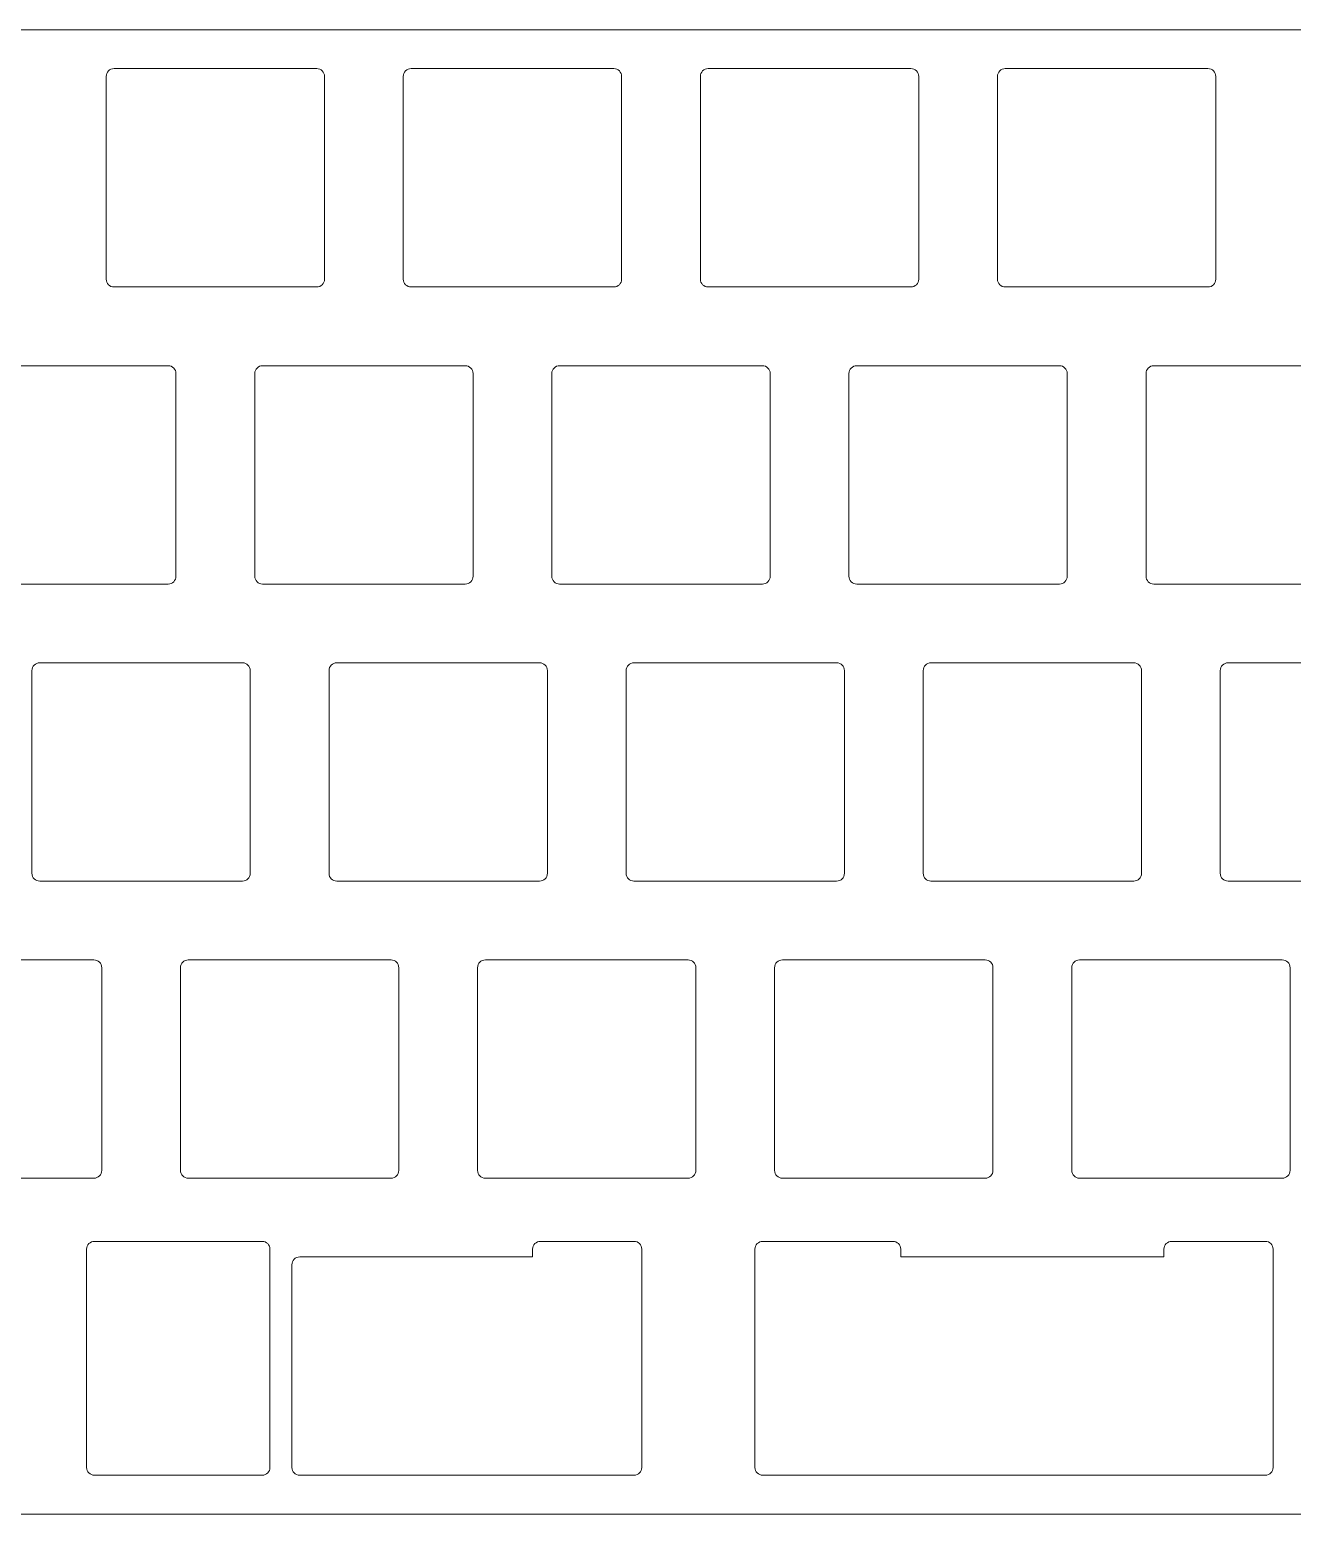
# Model space of a CAD drawing. Header units: millimetres. Extents: x 44 to 349, y -60 to 35.
# Drawn here: x 117.9 to 198.8, y -59.9 to 35.3 of the extents above; entities that cross this region are included whole.
import ezdxf

# ---------------------------------------------------------------- set-up
doc = ezdxf.new("R2010")
doc.units = ezdxf.units.MM
for name, color, linetype, lineweight, true_color in [('Fillet', 7, 'Continuous', 5, 0xffffff), ('Line003', 7, 'Continuous', 5, 0xffffff), ('Shape032', 7, 'Continuous', 5, 0xffffff), ('Shape033', 7, 'Continuous', 5, 0xffffff), ('Shape034', 7, 'Continuous', 5, 0xffffff), ('Shape035', 7, 'Continuous', 5, 0xffffff), ('Shape036', 7, 'Continuous', 5, 0xffffff), ('Shape037', 7, 'Continuous', 5, 0xffffff), ('Shape038', 7, 'Continuous', 5, 0xffffff), ('Shape039', 7, 'Continuous', 5, 0xffffff), ('Shape040', 7, 'Continuous', 5, 0xffffff), ('Shape041', 7, 'Continuous', 5, 0xffffff), ('Shape042', 7, 'Continuous', 5, 0xffffff), ('Shape043', 7, 'Continuous', 5, 0xffffff), ('Shape044', 7, 'Continuous', 5, 0xffffff), ('Shape045', 7, 'Continuous', 5, 0xffffff), ('Shape046', 7, 'Continuous', 5, 0xffffff), ('Shape047', 7, 'Continuous', 5, 0xffffff), ('Shape048', 7, 'Continuous', 5, 0xffffff), ('Shape049', 7, 'Continuous', 5, 0xffffff), ('Shape050', 7, 'Continuous', 5, 0xffffff), ('Shape051', 7, 'Continuous', 5, 0xffffff), ('Shape052', 7, 'Continuous', 5, 0xffffff), ('Shape053', 7, 'Continuous', 5, 0xffffff), ('Shape054', 7, 'Continuous', 5, 0xffffff), ('Shape055', 7, 'Continuous', 5, 0xffffff), ('Shape056', 7, 'Continuous', 5, 0xffffff), ('Shape057', 7, 'Continuous', 5, 0xffffff), ('Shape058', 7, 'Continuous', 5, 0xffffff), ('Shape059', 7, 'Continuous', 5, 0xffffff), ('Shape060', 7, 'Continuous', 5, 0xffffff), ('Shape061', 7, 'Continuous', 5, 0xffffff), ('Shape062', 7, 'Continuous', 5, 0xffffff), ('Shape063', 7, 'Continuous', 5, 0xffffff), ('Shape169', 7, 'Continuous', 5, 0xffffff), ('Shape170', 7, 'Continuous', 5, 0xffffff), ('Shape172', 7, 'Continuous', 5, 0xffffff), ('Shape173', 7, 'Continuous', 5, 0xffffff), ('Shape174', 7, 'Continuous', 5, 0xffffff), ('Shape176', 7, 'Continuous', 5, 0xffffff), ('Shape177', 7, 'Continuous', 5, 0xffffff), ('Shape178', 7, 'Continuous', 5, 0xffffff), ('Shape179', 7, 'Continuous', 5, 0xffffff), ('Shape180', 7, 'Continuous', 5, 0xffffff), ('Shape181', 7, 'Continuous', 5, 0xffffff), ('Shape182', 7, 'Continuous', 5, 0xffffff), ('Shape183', 7, 'Continuous', 5, 0xffffff), ('Shape184', 7, 'Continuous', 5, 0xffffff), ('Shape185', 7, 'Continuous', 5, 0xffffff), ('Shape186', 7, 'Continuous', 5, 0xffffff), ('Shape187', 7, 'Continuous', 5, 0xffffff), ('Shape188', 7, 'Continuous', 5, 0xffffff), ('Shape189', 7, 'Continuous', 5, 0xffffff), ('Shape190', 7, 'Continuous', 5, 0xffffff), ('Shape191', 7, 'Continuous', 5, 0xffffff), ('Shape192', 7, 'Continuous', 5, 0xffffff), ('Shape193', 7, 'Continuous', 5, 0xffffff), ('Shape194', 7, 'Continuous', 5, 0xffffff), ('Shape195', 7, 'Continuous', 5, 0xffffff), ('Shape196', 7, 'Continuous', 5, 0xffffff), ('Shape197', 7, 'Continuous', 5, 0xffffff), ('Shape198', 7, 'Continuous', 5, 0xffffff), ('Shape199', 7, 'Continuous', 5, 0xffffff), ('Shape200', 7, 'Continuous', 5, 0xffffff), ('Shape203', 7, 'Continuous', 5, 0xffffff), ('Shape204', 7, 'Continuous', 5, 0xffffff), ('Shape205', 7, 'Continuous', 5, 0xffffff), ('Shape207', 7, 'Continuous', 5, 0xffffff), ('Shape311', 7, 'Continuous', 5, 0xffffff), ('Shape312', 7, 'Continuous', 5, 0xffffff), ('Shape313', 7, 'Continuous', 5, 0xffffff), ('Shape314', 7, 'Continuous', 5, 0xffffff), ('Shape315', 7, 'Continuous', 5, 0xffffff), ('Shape316', 7, 'Continuous', 5, 0xffffff), ('Shape317', 7, 'Continuous', 5, 0xffffff), ('Shape318', 7, 'Continuous', 5, 0xffffff), ('Shape319', 7, 'Continuous', 5, 0xffffff), ('Shape320', 7, 'Continuous', 5, 0xffffff), ('Shape321', 7, 'Continuous', 5, 0xffffff), ('Shape322', 7, 'Continuous', 5, 0xffffff), ('Shape323', 7, 'Continuous', 5, 0xffffff), ('Shape324', 7, 'Continuous', 5, 0xffffff), ('Shape325', 7, 'Continuous', 5, 0xffffff), ('Shape326', 7, 'Continuous', 5, 0xffffff), ('Shape327', 7, 'Continuous', 5, 0xffffff), ('Shape328', 7, 'Continuous', 5, 0xffffff), ('Shape329', 7, 'Continuous', 5, 0xffffff), ('Shape330', 7, 'Continuous', 5, 0xffffff), ('Shape331', 7, 'Continuous', 5, 0xffffff), ('Shape332', 7, 'Continuous', 5, 0xffffff), ('Shape333', 7, 'Continuous', 5, 0xffffff), ('Shape334', 7, 'Continuous', 5, 0xffffff), ('Shape335', 7, 'Continuous', 5, 0xffffff), ('Shape336', 7, 'Continuous', 5, 0xffffff), ('Shape337', 7, 'Continuous', 5, 0xffffff), ('Shape338', 7, 'Continuous', 5, 0xffffff), ('Shape339', 7, 'Continuous', 5, 0xffffff), ('Shape340', 7, 'Continuous', 5, 0xffffff), ('Shape341', 7, 'Continuous', 5, 0xffffff), ('Shape342', 7, 'Continuous', 5, 0xffffff), ('Shape343', 7, 'Continuous', 5, 0xffffff), ('Shape346', 7, 'Continuous', 5, 0xffffff), ('Shape347', 7, 'Continuous', 5, 0xffffff), ('Shape348', 7, 'Continuous', 5, 0xffffff), ('Shape350', 7, 'Continuous', 5, 0xffffff), ('Shape459', 7, 'Continuous', 5, 0xffffff), ('Shape460', 7, 'Continuous', 5, 0xffffff), ('Shape462', 7, 'Continuous', 5, 0xffffff), ('Shape463', 7, 'Continuous', 5, 0xffffff), ('Shape464', 7, 'Continuous', 5, 0xffffff), ('Shape466', 7, 'Continuous', 5, 0xffffff), ('Shape467', 7, 'Continuous', 5, 0xffffff), ('Shape468', 7, 'Continuous', 5, 0xffffff), ('Shape469', 7, 'Continuous', 5, 0xffffff), ('Shape470', 7, 'Continuous', 5, 0xffffff), ('Shape471', 7, 'Continuous', 5, 0xffffff), ('Shape472', 7, 'Continuous', 5, 0xffffff), ('Shape473', 7, 'Continuous', 5, 0xffffff), ('Shape474', 7, 'Continuous', 5, 0xffffff), ('Shape475', 7, 'Continuous', 5, 0xffffff), ('Shape476', 7, 'Continuous', 5, 0xffffff), ('Shape477', 7, 'Continuous', 5, 0xffffff), ('Shape478', 7, 'Continuous', 5, 0xffffff), ('Shape479', 7, 'Continuous', 5, 0xffffff), ('Shape480', 7, 'Continuous', 5, 0xffffff), ('Shape481', 7, 'Continuous', 5, 0xffffff), ('Shape482', 7, 'Continuous', 5, 0xffffff), ('Shape483', 7, 'Continuous', 5, 0xffffff), ('Shape484', 7, 'Continuous', 5, 0xffffff), ('Shape485', 7, 'Continuous', 5, 0xffffff), ('Shape486', 7, 'Continuous', 5, 0xffffff), ('Shape487', 7, 'Continuous', 5, 0xffffff), ('Shape488', 7, 'Continuous', 5, 0xffffff), ('Shape489', 7, 'Continuous', 5, 0xffffff), ('Shape490', 7, 'Continuous', 5, 0xffffff), ('Shape491', 7, 'Continuous', 5, 0xffffff), ('Shape492', 7, 'Continuous', 5, 0xffffff), ('Shape493', 7, 'Continuous', 5, 0xffffff), ('Shape494', 7, 'Continuous', 5, 0xffffff), ('Shape495', 7, 'Continuous', 5, 0xffffff), ('Shape496', 7, 'Continuous', 5, 0xffffff), ('Shape497', 7, 'Continuous', 5, 0xffffff), ('Shape590', 7, 'Continuous', 5, 0xffffff), ('Shape591', 7, 'Continuous', 5, 0xffffff), ('Shape592', 7, 'Continuous', 5, 0xffffff), ('Shape593', 7, 'Continuous', 5, 0xffffff), ('Shape594', 7, 'Continuous', 5, 0xffffff), ('Shape595', 7, 'Continuous', 5, 0xffffff), ('Shape596', 7, 'Continuous', 5, 0xffffff), ('Shape597', 7, 'Continuous', 5, 0xffffff), ('Shape604', 7, 'Continuous', 5, 0xffffff), ('Shape605', 7, 'Continuous', 5, 0xffffff), ('Shape606', 7, 'Continuous', 5, 0xffffff), ('Shape607', 7, 'Continuous', 5, 0xffffff), ('Shape608', 7, 'Continuous', 5, 0xffffff), ('Shape609', 7, 'Continuous', 5, 0xffffff), ('Shape610', 7, 'Continuous', 5, 0xffffff), ('Shape611', 7, 'Continuous', 5, 0xffffff), ('Shape612', 7, 'Continuous', 5, 0xffffff), ('Shape613', 7, 'Continuous', 5, 0xffffff), ('Shape614', 7, 'Continuous', 5, 0xffffff), ('Shape615', 7, 'Continuous', 5, 0xffffff), ('Shape616', 7, 'Continuous', 5, 0xffffff), ('Shape617', 7, 'Continuous', 5, 0xffffff), ('Shape618', 7, 'Continuous', 5, 0xffffff), ('Shape619', 7, 'Continuous', 5, 0xffffff), ('Shape620', 7, 'Continuous', 5, 0xffffff), ('Shape621', 7, 'Continuous', 5, 0xffffff), ('Shape622', 7, 'Continuous', 5, 0xffffff), ('Shape623', 7, 'Continuous', 5, 0xffffff), ('Shape624', 7, 'Continuous', 5, 0xffffff), ('Shape625', 7, 'Continuous', 5, 0xffffff), ('Shape626', 7, 'Continuous', 5, 0xffffff), ('Shape627', 7, 'Continuous', 5, 0xffffff), ('Shape628', 7, 'Continuous', 5, 0xffffff), ('Shape629', 7, 'Continuous', 5, 0xffffff), ('Shape630', 7, 'Continuous', 5, 0xffffff), ('Shape631', 7, 'Continuous', 5, 0xffffff), ('Shape632', 7, 'Continuous', 5, 0xffffff), ('Shape633', 7, 'Continuous', 5, 0xffffff), ('Shape634', 7, 'Continuous', 5, 0xffffff), ('Shape635', 7, 'Continuous', 5, 0xffffff), ('Shape636', 7, 'Continuous', 5, 0xffffff), ('Shape637', 7, 'Continuous', 5, 0xffffff), ('Shape638', 7, 'Continuous', 5, 0xffffff), ('Shape639', 7, 'Continuous', 5, 0xffffff), ('Shape640', 7, 'Continuous', 5, 0xffffff), ('Shape641', 7, 'Continuous', 5, 0xffffff), ('Shape642', 7, 'Continuous', 5, 0xffffff), ('Shape643', 7, 'Continuous', 5, 0xffffff), ('Shape644', 7, 'Continuous', 5, 0xffffff), ('Shape645', 7, 'Continuous', 5, 0xffffff), ('Shape646', 7, 'Continuous', 5, 0xffffff), ('Shape647', 7, 'Continuous', 5, 0xffffff), ('Shape648', 7, 'Continuous', 5, 0xffffff), ('Shape655', 7, 'Continuous', 5, 0xffffff), ('Shape656', 7, 'Continuous', 5, 0xffffff), ('Shape657', 7, 'Continuous', 5, 0xffffff), ('Shape658', 7, 'Continuous', 5, 0xffffff), ('Shape659', 7, 'Continuous', 5, 0xffffff), ('Shape660', 7, 'Continuous', 5, 0xffffff), ('Shape661', 7, 'Continuous', 5, 0xffffff), ('Shape662', 7, 'Continuous', 5, 0xffffff), ('Shape663', 7, 'Continuous', 5, 0xffffff), ('Shape664', 7, 'Continuous', 5, 0xffffff)]:
    doc.layers.add(name, color=color, linetype=linetype, lineweight=lineweight, true_color=true_color)

msp = doc.modelspace()

# ---------------------------------------------------------------- linework, layer by layer
at = {"layer": 'Fillet'}
msp.add_line((44.09, -59.88), (282.22, -59.88), dxfattribs=at)
at = {"layer": 'Line003'}
msp.add_line((348.89, 35.32), (44.09, 35.32), dxfattribs=at)
at = {"layer": 'Shape032'}
msp.add_arc((123.29, 19.3225), 0.5, 180, -90, dxfattribs=at)
at = {"layer": 'Shape033'}
msp.add_arc((136.29, 19.3225), 0.5, -90, 0, dxfattribs=at)
at = {"layer": 'Shape034'}
msp.add_arc((136.29, 32.3225), 0.5, 0, 90, dxfattribs=at)
at = {"layer": 'Shape035'}
msp.add_arc((123.29, 32.3225), 0.5, 90, 180, dxfattribs=at)
at = {"layer": 'Shape036'}
msp.add_line((123.29, 18.8225), (136.29, 18.8225), dxfattribs=at)
at = {"layer": 'Shape037'}
msp.add_line((136.29, 32.8225), (123.29, 32.8225), dxfattribs=at)
at = {"layer": 'Shape038'}
msp.add_line((136.79, 19.3225), (136.79, 32.3225), dxfattribs=at)
at = {"layer": 'Shape039'}
msp.add_line((122.79, 32.3225), (122.79, 19.3225), dxfattribs=at)
at = {"layer": 'Shape040'}
msp.add_arc((142.34, 19.3225), 0.5, 180, -90, dxfattribs=at)
at = {"layer": 'Shape041'}
msp.add_arc((155.34, 19.3225), 0.5, -90, 0, dxfattribs=at)
at = {"layer": 'Shape042'}
msp.add_arc((155.34, 32.3225), 0.5, 0, 90, dxfattribs=at)
at = {"layer": 'Shape043'}
msp.add_arc((142.34, 32.3225), 0.5, 90, 180, dxfattribs=at)
at = {"layer": 'Shape044'}
msp.add_line((142.34, 18.8225), (155.34, 18.8225), dxfattribs=at)
at = {"layer": 'Shape045'}
msp.add_line((155.34, 32.8225), (142.34, 32.8225), dxfattribs=at)
at = {"layer": 'Shape046'}
msp.add_line((155.84, 19.3225), (155.84, 32.3225), dxfattribs=at)
at = {"layer": 'Shape047'}
msp.add_line((141.84, 32.3225), (141.84, 19.3225), dxfattribs=at)
at = {"layer": 'Shape048'}
msp.add_arc((161.39, 19.3225), 0.5, 180, -90, dxfattribs=at)
at = {"layer": 'Shape049'}
msp.add_arc((174.39, 19.3225), 0.5, -90, 0, dxfattribs=at)
at = {"layer": 'Shape050'}
msp.add_arc((174.39, 32.3225), 0.5, 0, 90, dxfattribs=at)
at = {"layer": 'Shape051'}
msp.add_arc((161.39, 32.3225), 0.5, 90, 180, dxfattribs=at)
at = {"layer": 'Shape052'}
msp.add_line((161.39, 18.8225), (174.39, 18.8225), dxfattribs=at)
at = {"layer": 'Shape053'}
msp.add_line((174.39, 32.8225), (161.39, 32.8225), dxfattribs=at)
at = {"layer": 'Shape054'}
msp.add_line((174.89, 19.3225), (174.89, 32.3225), dxfattribs=at)
at = {"layer": 'Shape055'}
msp.add_line((160.89, 32.3225), (160.89, 19.3225), dxfattribs=at)
at = {"layer": 'Shape056'}
msp.add_arc((180.44, 19.3225), 0.5, 180, -90, dxfattribs=at)
at = {"layer": 'Shape057'}
msp.add_arc((193.44, 19.3225), 0.5, -90, 0, dxfattribs=at)
at = {"layer": 'Shape058'}
msp.add_arc((193.44, 32.3225), 0.5, 0, 90, dxfattribs=at)
at = {"layer": 'Shape059'}
msp.add_arc((180.44, 32.3225), 0.5, 90, 180, dxfattribs=at)
at = {"layer": 'Shape060'}
msp.add_line((180.44, 18.8225), (193.44, 18.8225), dxfattribs=at)
at = {"layer": 'Shape061'}
msp.add_line((193.44, 32.8225), (180.44, 32.8225), dxfattribs=at)
at = {"layer": 'Shape062'}
msp.add_line((193.94, 19.3225), (193.94, 32.3225), dxfattribs=at)
at = {"layer": 'Shape063'}
msp.add_line((179.94, 32.3225), (179.94, 19.3225), dxfattribs=at)
at = {"layer": 'Shape169'}
msp.add_arc((126.765, 0.2725), 0.5, -90, 0, dxfattribs=at)
at = {"layer": 'Shape170'}
msp.add_arc((126.765, 13.2725), 0.5, 0, 90, dxfattribs=at)
at = {"layer": 'Shape172'}
msp.add_line((113.765, -0.2275), (126.765, -0.2275), dxfattribs=at)
at = {"layer": 'Shape173'}
msp.add_line((126.765, 13.7725), (113.765, 13.7725), dxfattribs=at)
at = {"layer": 'Shape174'}
msp.add_line((127.265, 0.2725), (127.265, 13.2725), dxfattribs=at)
at = {"layer": 'Shape176'}
msp.add_arc((132.815, 0.2725), 0.5, 180, -90, dxfattribs=at)
at = {"layer": 'Shape177'}
msp.add_arc((145.815, 0.2725), 0.5, -90, 0, dxfattribs=at)
at = {"layer": 'Shape178'}
msp.add_arc((145.815, 13.2725), 0.5, 0, 90, dxfattribs=at)
at = {"layer": 'Shape179'}
msp.add_arc((132.815, 13.2725), 0.5, 90, 180, dxfattribs=at)
at = {"layer": 'Shape180'}
msp.add_line((132.815, -0.2275), (145.815, -0.2275), dxfattribs=at)
at = {"layer": 'Shape181'}
msp.add_line((145.815, 13.7725), (132.815, 13.7725), dxfattribs=at)
at = {"layer": 'Shape182'}
msp.add_line((146.315, 0.2725), (146.315, 13.2725), dxfattribs=at)
at = {"layer": 'Shape183'}
msp.add_line((132.315, 13.2725), (132.315, 0.2725), dxfattribs=at)
at = {"layer": 'Shape184'}
msp.add_arc((151.865, 0.2725), 0.5, 180, -90, dxfattribs=at)
at = {"layer": 'Shape185'}
msp.add_arc((164.865, 0.2725), 0.5, -90, 0, dxfattribs=at)
at = {"layer": 'Shape186'}
msp.add_arc((164.865, 13.2725), 0.5, 0, 90, dxfattribs=at)
at = {"layer": 'Shape187'}
msp.add_arc((151.865, 13.2725), 0.5, 90, 180, dxfattribs=at)
at = {"layer": 'Shape188'}
msp.add_line((151.865, -0.2275), (164.865, -0.2275), dxfattribs=at)
at = {"layer": 'Shape189'}
msp.add_line((164.865, 13.7725), (151.865, 13.7725), dxfattribs=at)
at = {"layer": 'Shape190'}
msp.add_line((165.365, 0.2725), (165.365, 13.2725), dxfattribs=at)
at = {"layer": 'Shape191'}
msp.add_line((151.365, 13.2725), (151.365, 0.2725), dxfattribs=at)
at = {"layer": 'Shape192'}
msp.add_arc((170.915, 0.2725), 0.5, 180, -90, dxfattribs=at)
at = {"layer": 'Shape193'}
msp.add_arc((183.915, 0.2725), 0.5, -90, 0, dxfattribs=at)
at = {"layer": 'Shape194'}
msp.add_arc((183.915, 13.2725), 0.5, 0, 90, dxfattribs=at)
at = {"layer": 'Shape195'}
msp.add_arc((170.915, 13.2725), 0.5, 90, 180, dxfattribs=at)
at = {"layer": 'Shape196'}
msp.add_line((170.915, -0.2275), (183.915, -0.2275), dxfattribs=at)
at = {"layer": 'Shape197'}
msp.add_line((183.915, 13.7725), (170.915, 13.7725), dxfattribs=at)
at = {"layer": 'Shape198'}
msp.add_line((184.415, 0.2725), (184.415, 13.2725), dxfattribs=at)
at = {"layer": 'Shape199'}
msp.add_line((170.415, 13.2725), (170.415, 0.2725), dxfattribs=at)
at = {"layer": 'Shape200'}
msp.add_arc((189.965, 0.2725), 0.5, 180, -90, dxfattribs=at)
at = {"layer": 'Shape203'}
msp.add_arc((189.965, 13.2725), 0.5, 90, 180, dxfattribs=at)
at = {"layer": 'Shape204'}
msp.add_line((189.965, -0.2275), (202.965, -0.2275), dxfattribs=at)
at = {"layer": 'Shape205'}
msp.add_line((202.965, 13.7725), (189.965, 13.7725), dxfattribs=at)
at = {"layer": 'Shape207'}
msp.add_line((189.465, 13.2725), (189.465, 0.2725), dxfattribs=at)
at = {"layer": 'Shape311'}
msp.add_arc((118.528, -18.7775), 0.5, 180, -90, dxfattribs=at)
at = {"layer": 'Shape312'}
msp.add_arc((131.528, -18.7775), 0.5, -90, 0, dxfattribs=at)
at = {"layer": 'Shape313'}
msp.add_arc((131.528, -5.7775), 0.5, 0, 90, dxfattribs=at)
at = {"layer": 'Shape314'}
msp.add_arc((118.528, -5.7775), 0.5, 90, 180, dxfattribs=at)
at = {"layer": 'Shape315'}
msp.add_line((118.528, -19.2775), (131.528, -19.2775), dxfattribs=at)
at = {"layer": 'Shape316'}
msp.add_line((131.528, -5.2775), (118.528, -5.2775), dxfattribs=at)
at = {"layer": 'Shape317'}
msp.add_line((132.028, -18.7775), (132.028, -5.7775), dxfattribs=at)
at = {"layer": 'Shape318'}
msp.add_line((118.028, -5.7775), (118.028, -18.7775), dxfattribs=at)
at = {"layer": 'Shape319'}
msp.add_arc((137.577, -18.7775), 0.5, 180, -90, dxfattribs=at)
at = {"layer": 'Shape320'}
msp.add_arc((150.577, -18.7775), 0.5, -90, 0, dxfattribs=at)
at = {"layer": 'Shape321'}
msp.add_arc((150.577, -5.7775), 0.5, 0, 90, dxfattribs=at)
at = {"layer": 'Shape322'}
msp.add_arc((137.577, -5.7775), 0.5, 90, 180, dxfattribs=at)
at = {"layer": 'Shape323'}
msp.add_line((137.577, -19.2775), (150.577, -19.2775), dxfattribs=at)
at = {"layer": 'Shape324'}
msp.add_line((150.577, -5.2775), (137.577, -5.2775), dxfattribs=at)
at = {"layer": 'Shape325'}
msp.add_line((151.077, -18.7775), (151.077, -5.7775), dxfattribs=at)
at = {"layer": 'Shape326'}
msp.add_line((137.077, -5.7775), (137.077, -18.7775), dxfattribs=at)
at = {"layer": 'Shape327'}
msp.add_arc((156.628, -18.7775), 0.5, 180, -90, dxfattribs=at)
at = {"layer": 'Shape328'}
msp.add_arc((169.628, -18.7775), 0.5, -90, 0, dxfattribs=at)
at = {"layer": 'Shape329'}
msp.add_arc((169.628, -5.7775), 0.5, 0, 90, dxfattribs=at)
at = {"layer": 'Shape330'}
msp.add_arc((156.628, -5.7775), 0.5, 90, 180, dxfattribs=at)
at = {"layer": 'Shape331'}
msp.add_line((156.628, -19.2775), (169.628, -19.2775), dxfattribs=at)
at = {"layer": 'Shape332'}
msp.add_line((169.628, -5.2775), (156.628, -5.2775), dxfattribs=at)
at = {"layer": 'Shape333'}
msp.add_line((170.128, -18.7775), (170.128, -5.7775), dxfattribs=at)
at = {"layer": 'Shape334'}
msp.add_line((156.128, -5.7775), (156.128, -18.7775), dxfattribs=at)
at = {"layer": 'Shape335'}
msp.add_arc((175.678, -18.7775), 0.5, 180, -90, dxfattribs=at)
at = {"layer": 'Shape336'}
msp.add_arc((188.678, -18.7775), 0.5, -90, 0, dxfattribs=at)
at = {"layer": 'Shape337'}
msp.add_arc((188.678, -5.7775), 0.5, 0, 90, dxfattribs=at)
at = {"layer": 'Shape338'}
msp.add_arc((175.678, -5.7775), 0.5, 90, 180, dxfattribs=at)
at = {"layer": 'Shape339'}
msp.add_line((175.678, -19.2775), (188.678, -19.2775), dxfattribs=at)
at = {"layer": 'Shape340'}
msp.add_line((188.678, -5.2775), (175.678, -5.2775), dxfattribs=at)
at = {"layer": 'Shape341'}
msp.add_line((189.178, -18.7775), (189.178, -5.7775), dxfattribs=at)
at = {"layer": 'Shape342'}
msp.add_line((175.178, -5.7775), (175.178, -18.7775), dxfattribs=at)
at = {"layer": 'Shape343'}
msp.add_arc((194.727, -18.7775), 0.5, 180, -90, dxfattribs=at)
at = {"layer": 'Shape346'}
msp.add_arc((194.727, -5.7775), 0.5, 90, 180, dxfattribs=at)
at = {"layer": 'Shape347'}
msp.add_line((194.727, -19.2775), (207.727, -19.2775), dxfattribs=at)
at = {"layer": 'Shape348'}
msp.add_line((207.727, -5.2775), (194.727, -5.2775), dxfattribs=at)
at = {"layer": 'Shape350'}
msp.add_line((194.227, -5.7775), (194.227, -18.7775), dxfattribs=at)
at = {"layer": 'Shape459'}
msp.add_arc((122.002, -37.8275), 0.5, -90, 0, dxfattribs=at)
at = {"layer": 'Shape460'}
msp.add_arc((122.002, -24.8275), 0.5, 0, 90, dxfattribs=at)
at = {"layer": 'Shape462'}
msp.add_line((109.002, -38.3275), (122.002, -38.3275), dxfattribs=at)
at = {"layer": 'Shape463'}
msp.add_line((122.002, -24.3275), (109.002, -24.3275), dxfattribs=at)
at = {"layer": 'Shape464'}
msp.add_line((122.502, -37.8275), (122.502, -24.8275), dxfattribs=at)
at = {"layer": 'Shape466'}
msp.add_arc((128.053, -37.8275), 0.5, 180, -90, dxfattribs=at)
at = {"layer": 'Shape467'}
msp.add_arc((141.053, -37.8275), 0.5, -90, 0, dxfattribs=at)
at = {"layer": 'Shape468'}
msp.add_arc((141.053, -24.8275), 0.5, 0, 90, dxfattribs=at)
at = {"layer": 'Shape469'}
msp.add_arc((128.053, -24.8275), 0.5, 90, 180, dxfattribs=at)
at = {"layer": 'Shape470'}
msp.add_line((128.053, -38.3275), (141.053, -38.3275), dxfattribs=at)
at = {"layer": 'Shape471'}
msp.add_line((141.053, -24.3275), (128.053, -24.3275), dxfattribs=at)
at = {"layer": 'Shape472'}
msp.add_line((141.553, -37.8275), (141.553, -24.8275), dxfattribs=at)
at = {"layer": 'Shape473'}
msp.add_line((127.553, -24.8275), (127.553, -37.8275), dxfattribs=at)
at = {"layer": 'Shape474'}
msp.add_arc((147.102, -37.8275), 0.5, 180, -90, dxfattribs=at)
at = {"layer": 'Shape475'}
msp.add_arc((160.102, -37.8275), 0.5, -90, 0, dxfattribs=at)
at = {"layer": 'Shape476'}
msp.add_arc((160.102, -24.8275), 0.5, 0, 90, dxfattribs=at)
at = {"layer": 'Shape477'}
msp.add_arc((147.102, -24.8275), 0.5, 90, 180, dxfattribs=at)
at = {"layer": 'Shape478'}
msp.add_line((147.102, -38.3275), (160.102, -38.3275), dxfattribs=at)
at = {"layer": 'Shape479'}
msp.add_line((160.102, -24.3275), (147.102, -24.3275), dxfattribs=at)
at = {"layer": 'Shape480'}
msp.add_line((160.602, -37.8275), (160.602, -24.8275), dxfattribs=at)
at = {"layer": 'Shape481'}
msp.add_line((146.602, -24.8275), (146.602, -37.8275), dxfattribs=at)
at = {"layer": 'Shape482'}
msp.add_arc((166.153, -37.8275), 0.5, 180, -90, dxfattribs=at)
at = {"layer": 'Shape483'}
msp.add_arc((179.153, -37.8275), 0.5, -90, 0, dxfattribs=at)
at = {"layer": 'Shape484'}
msp.add_arc((179.153, -24.8275), 0.5, 0, 90, dxfattribs=at)
at = {"layer": 'Shape485'}
msp.add_arc((166.153, -24.8275), 0.5, 90, 180, dxfattribs=at)
at = {"layer": 'Shape486'}
msp.add_line((166.153, -38.3275), (179.153, -38.3275), dxfattribs=at)
at = {"layer": 'Shape487'}
msp.add_line((179.153, -24.3275), (166.153, -24.3275), dxfattribs=at)
at = {"layer": 'Shape488'}
msp.add_line((179.653, -37.8275), (179.653, -24.8275), dxfattribs=at)
at = {"layer": 'Shape489'}
msp.add_line((165.653, -24.8275), (165.653, -37.8275), dxfattribs=at)
at = {"layer": 'Shape490'}
msp.add_arc((185.202, -37.8275), 0.5, 180, -90, dxfattribs=at)
at = {"layer": 'Shape491'}
msp.add_arc((198.202, -37.8275), 0.5, -90, 0, dxfattribs=at)
at = {"layer": 'Shape492'}
msp.add_arc((198.202, -24.8275), 0.5, 0, 90, dxfattribs=at)
at = {"layer": 'Shape493'}
msp.add_arc((185.202, -24.8275), 0.5, 90, 180, dxfattribs=at)
at = {"layer": 'Shape494'}
msp.add_line((185.202, -38.3275), (198.202, -38.3275), dxfattribs=at)
at = {"layer": 'Shape495'}
msp.add_line((198.202, -24.3275), (185.202, -24.3275), dxfattribs=at)
at = {"layer": 'Shape496'}
msp.add_line((198.702, -37.8275), (198.702, -24.8275), dxfattribs=at)
at = {"layer": 'Shape497'}
msp.add_line((184.702, -24.8275), (184.702, -37.8275), dxfattribs=at)
at = {"layer": 'Shape590'}
msp.add_line((168.534, -57.377), (170.89, -57.377), dxfattribs=at)
at = {"layer": 'Shape591'}
msp.add_line((170.89, -57.377), (173.239, -57.377), dxfattribs=at)
at = {"layer": 'Shape592'}
msp.add_line((175.678, -57.377), (180.44, -57.377), dxfattribs=at)
at = {"layer": 'Shape593'}
msp.add_line((173.239, -57.377), (175.678, -57.377), dxfattribs=at)
at = {"layer": 'Shape594'}
msp.add_line((180.44, -57.377), (181.534, -57.377), dxfattribs=at)
at = {"layer": 'Shape595'}
msp.add_line((181.534, -43.377), (180.44, -43.377), dxfattribs=at)
at = {"layer": 'Shape596'}
msp.add_line((180.44, -43.377), (175.678, -43.377), dxfattribs=at)
at = {"layer": 'Shape597'}
msp.add_line((175.678, -43.377), (173.739, -43.377), dxfattribs=at)
at = {"layer": 'Shape604'}
msp.add_arc((122.034, -42.877), 0.5, 90, 180, dxfattribs=at)
at = {"layer": 'Shape605'}
msp.add_arc((122.034, -56.877), 0.5, 180, -90, dxfattribs=at)
at = {"layer": 'Shape606'}
msp.add_line((128.034, -42.377), (126.79, -42.377), dxfattribs=at)
at = {"layer": 'Shape607'}
msp.add_line((126.79, -42.377), (126.758, -42.377), dxfattribs=at)
at = {"layer": 'Shape608'}
msp.add_line((126.758, -42.377), (122.034, -42.377), dxfattribs=at)
at = {"layer": 'Shape609'}
msp.add_line((122.034, -57.377), (126.758, -57.377), dxfattribs=at)
at = {"layer": 'Shape610'}
msp.add_line((126.758, -57.377), (126.79, -57.377), dxfattribs=at)
at = {"layer": 'Shape611'}
msp.add_line((126.79, -57.377), (128.034, -57.377), dxfattribs=at)
at = {"layer": 'Shape612'}
msp.add_line((121.534, -42.877), (121.534, -56.877), dxfattribs=at)
at = {"layer": 'Shape613'}
msp.add_arc((135.196, -56.877), 0.5, 180, -90, dxfattribs=at)
at = {"layer": 'Shape614'}
msp.add_arc((135.196, -43.877), 0.5, 90, 180, dxfattribs=at)
at = {"layer": 'Shape615'}
msp.add_line((135.196, -57.377), (142.34, -57.377), dxfattribs=at)
at = {"layer": 'Shape616'}
msp.add_line((142.34, -57.377), (148.196, -57.377), dxfattribs=at)
at = {"layer": 'Shape617'}
msp.add_line((148.196, -43.377), (142.34, -43.377), dxfattribs=at)
at = {"layer": 'Shape618'}
msp.add_line((142.34, -43.377), (135.196, -43.377), dxfattribs=at)
at = {"layer": 'Shape619'}
msp.add_line((134.696, -43.877), (134.696, -56.877), dxfattribs=at)
at = {"layer": 'Shape620'}
msp.add_arc((156.634, -42.877), 0.5, 0, 90, dxfattribs=at)
at = {"layer": 'Shape621'}
msp.add_arc((150.634, -42.877), 0.5, 90, 180, dxfattribs=at)
at = {"layer": 'Shape622'}
msp.add_arc((156.634, -56.877), 0.5, -90, 0, dxfattribs=at)
at = {"layer": 'Shape623'}
msp.add_line((156.634, -42.377), (150.634, -42.377), dxfattribs=at)
at = {"layer": 'Shape624'}
msp.add_line((150.634, -57.377), (155.34, -57.377), dxfattribs=at)
at = {"layer": 'Shape625'}
msp.add_line((155.34, -57.377), (156.634, -57.377), dxfattribs=at)
at = {"layer": 'Shape626'}
msp.add_line((150.134, -42.877), (150.134, -43.377), dxfattribs=at)
at = {"layer": 'Shape627'}
msp.add_line((157.134, -56.877), (157.134, -42.877), dxfattribs=at)
at = {"layer": 'Shape628'}
msp.add_line((132.758, -42.377), (128.034, -42.377), dxfattribs=at)
at = {"layer": 'Shape629'}
msp.add_line((128.034, -57.377), (132.758, -57.377), dxfattribs=at)
at = {"layer": 'Shape630'}
msp.add_line((148.196, -57.377), (150.634, -57.377), dxfattribs=at)
at = {"layer": 'Shape631'}
msp.add_line((150.134, -43.377), (148.196, -43.377), dxfattribs=at)
at = {"layer": 'Shape632'}
msp.add_arc((164.89, -42.877), 0.5, 90, 180, dxfattribs=at)
at = {"layer": 'Shape633'}
msp.add_arc((164.89, -56.877), 0.5, 180, -90, dxfattribs=at)
at = {"layer": 'Shape634'}
msp.add_line((170.89, -42.377), (167.239, -42.377), dxfattribs=at)
at = {"layer": 'Shape635'}
msp.add_line((167.239, -42.377), (164.89, -42.377), dxfattribs=at)
at = {"layer": 'Shape636'}
msp.add_line((164.89, -57.377), (167.239, -57.377), dxfattribs=at)
at = {"layer": 'Shape637'}
msp.add_line((167.239, -57.377), (168.534, -57.377), dxfattribs=at)
at = {"layer": 'Shape638'}
msp.add_line((164.39, -42.877), (164.39, -56.877), dxfattribs=at)
at = {"layer": 'Shape639'}
msp.add_arc((132.79, -42.877), 0.5, 0, 90, dxfattribs=at)
at = {"layer": 'Shape640'}
msp.add_arc((132.79, -56.877), 0.5, -90, 0, dxfattribs=at)
at = {"layer": 'Shape641'}
msp.add_line((132.79, -42.377), (132.758, -42.377), dxfattribs=at)
at = {"layer": 'Shape642'}
msp.add_line((132.758, -57.377), (132.79, -57.377), dxfattribs=at)
at = {"layer": 'Shape643'}
msp.add_line((133.29, -56.877), (133.29, -42.877), dxfattribs=at)
at = {"layer": 'Shape644'}
msp.add_line((181.534, -57.377), (188.678, -57.377), dxfattribs=at)
at = {"layer": 'Shape645'}
msp.add_line((188.678, -57.377), (191.115, -57.377), dxfattribs=at)
at = {"layer": 'Shape646'}
msp.add_line((191.115, -57.377), (193.44, -57.377), dxfattribs=at)
at = {"layer": 'Shape647'}
msp.add_line((188.678, -43.377), (181.534, -43.377), dxfattribs=at)
at = {"layer": 'Shape648'}
msp.add_line((190.615, -43.377), (188.678, -43.377), dxfattribs=at)
at = {"layer": 'Shape655'}
msp.add_arc((197.115, -42.877), 0.5, 0, 90, dxfattribs=at)
at = {"layer": 'Shape656'}
msp.add_arc((191.115, -42.877), 0.5, 90, 180, dxfattribs=at)
at = {"layer": 'Shape657'}
msp.add_arc((197.115, -56.877), 0.5, -90, 0, dxfattribs=at)
at = {"layer": 'Shape658'}
msp.add_line((197.115, -42.377), (191.115, -42.377), dxfattribs=at)
at = {"layer": 'Shape659'}
msp.add_line((193.44, -57.377), (197.115, -57.377), dxfattribs=at)
at = {"layer": 'Shape660'}
msp.add_line((190.615, -42.877), (190.615, -43.377), dxfattribs=at)
at = {"layer": 'Shape661'}
msp.add_line((197.615, -56.877), (197.615, -42.877), dxfattribs=at)
at = {"layer": 'Shape662'}
msp.add_arc((173.239, -42.877), 0.5, 0, 90, dxfattribs=at)
at = {"layer": 'Shape663'}
msp.add_line((173.239, -42.377), (170.89, -42.377), dxfattribs=at)
at = {"layer": 'Shape664'}
msp.add_line((173.739, -43.377), (173.739, -42.877), dxfattribs=at)

doc.saveas('drawing.dxf')
